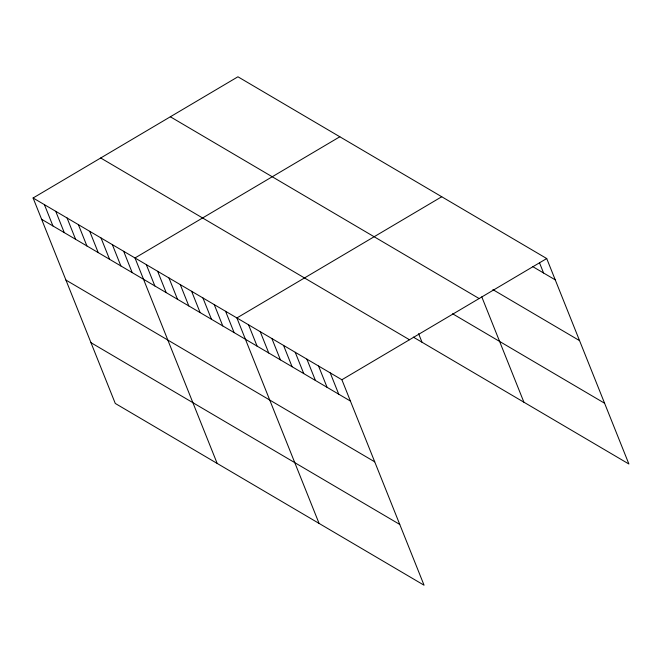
<?xml version="1.0" encoding="UTF-8"?>
<svg xmlns="http://www.w3.org/2000/svg" width="662" height="662" viewBox="0 0 662 662"><rect width="100%" height="100%" fill="white"/><g stroke="black" fill="none" stroke-linecap="round" stroke-linejoin="round"><path stroke-width="0.99" d="M33.1 197.988L341.89 379.748L424.069 585.216L115.279 403.456L33.1 197.988L237.931 76.784L546.721 258.544L628.9 464.012L413.303 337.107M339.829 136.769L134.998 257.965L217.177 463.433M441.736 196.746L236.897 317.95L319.076 523.419M341.89 379.748L546.721 258.544M532.745 266.62L555.244 279.861M492.892 289.625L579.548 340.632M170.341 116.777L479.123 298.545M452.576 313.755L604.596 403.241M100.698 157.986L409.48 339.755M41.623 219.296L350.413 401.064M65.927 280.067L374.717 461.836M90.975 342.684L399.757 524.445M539.505 262.797L543.576 272.992M481.771 296.857L523.915 402.215M418.591 333.681L422.017 342.229M330.222 372.888L338.745 394.196M318.554 366.02L327.078 387.328M306.895 359.152L315.418 380.46M295.227 352.283L303.75 373.6M283.559 345.415L292.083 366.731M271.892 338.555L280.423 359.863M260.232 331.687L268.755 352.995M248.564 324.819L257.088 346.127M225.577 311.289L234.1 332.597M214.256 304.619L222.78 325.936M202.936 297.958L211.459 319.266M191.608 291.288L200.131 312.605M180.287 284.627L188.811 305.943M168.967 277.966L177.49 299.274M157.647 271.296L166.17 292.612M146.319 264.635L154.85 285.943M123.678 251.303L132.201 272.62M112.358 244.642L120.881 265.95M101.029 237.972L109.561 259.289M89.709 231.311L98.233 252.619M78.389 224.641L86.912 245.958M67.069 217.98L75.592 239.296M55.74 211.319L64.272 232.627M44.42 204.649L52.943 225.965"/></g></svg>
